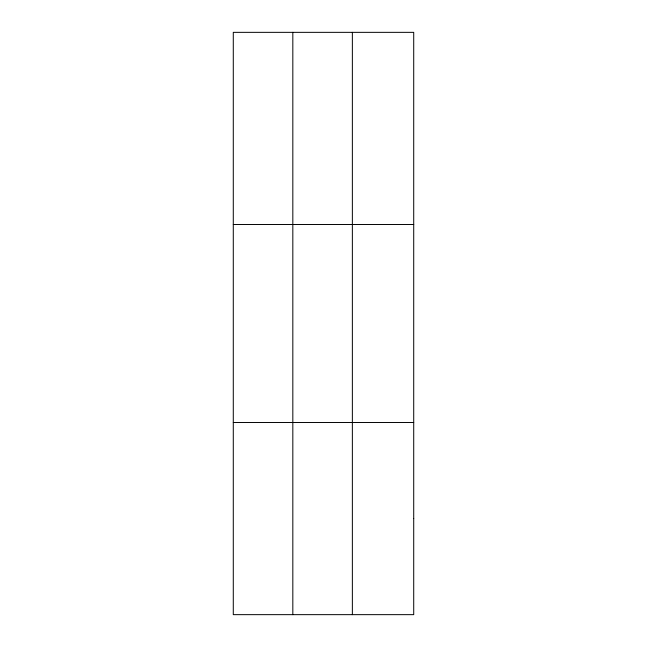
<?xml version="1.0" encoding="UTF-8"?>
<svg xmlns="http://www.w3.org/2000/svg" width="647" height="647" viewBox="0 0 647 647"><rect width="100%" height="100%" fill="white"/><g stroke="black" fill="none" stroke-linecap="round" stroke-linejoin="round"><path stroke-width="0.97" d="M292.824 614.65L292.824 32.35M352.364 614.65L352.364 32.35M233.284 224.509L413.716 224.509M233.284 422.491L413.716 422.491M413.716 518.571L413.716 614.65L233.284 614.65L233.284 32.35L413.716 32.35L413.716 518.571"/></g></svg>
